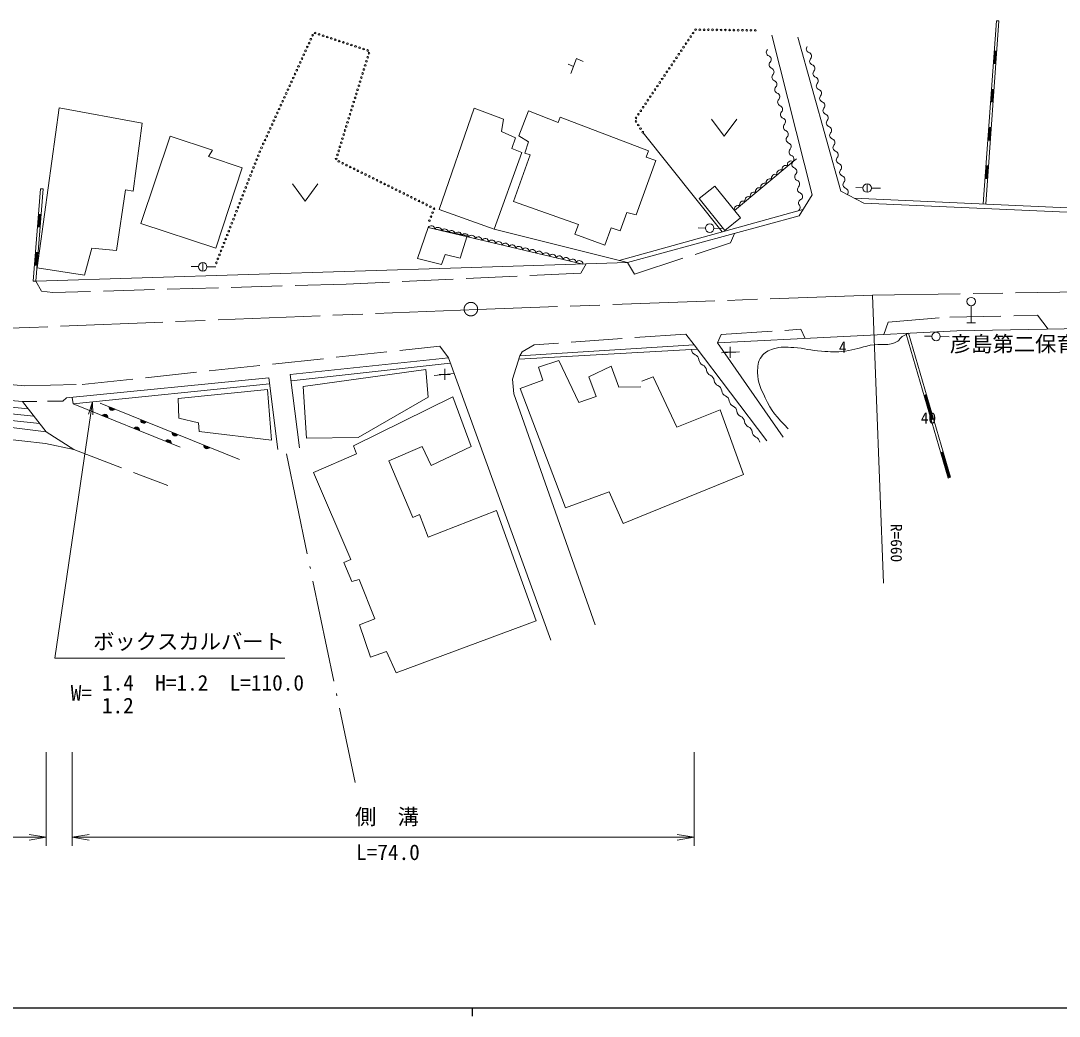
# Model space of a CAD drawing. Units: millimetres, scale not verified. Extents: x 40000 to 680000, y 20000 to 380000.
# Drawn here: x 215004 to 336900, y 204000 to 320804 of the extents above; entities that cross this region are included whole.
import ezdxf
from ezdxf.enums import TextEntityAlignment as Align

# ---------------------------------------------------------------- set-up
doc = ezdxf.new("R2010")
doc.units = ezdxf.units.MM
doc.header["$LTSCALE"] = 1000
for name, pattern in [('CHAIN', [18.5, 12, -1.5, 3.5, -1.5]), ('DASHED', [7.5, 6, -1.5]), ('LONG_DASHED_DOTTED', [15.25, 12, -1.5, 0.25, -1.5])]:
    doc.linetypes.add(name, pattern=pattern)
for name, color, linetype, lineweight in [('M-BMK', 2, 'CHAIN', 13), ('M-STR-HTXT', 7, 'Continuous', 13), ('M-TTL-BAND', 7, 'Continuous', 25), ('M-WORK', 1, 'Continuous', 13)]:
    doc.layers.add(name, color=color, linetype=linetype, lineweight=lineweight)
doc.styles.add('ＭＳ ゴシック', font='')
doc.styles.get('ＭＳ ゴシック').set_extended_font_data('MS Gothic')

# ---------------------------------------------------------------- blocks, each defined once
blk = doc.blocks.new('plus')
at = {"color": 0, "linetype": 'Continuous', "lineweight": -2}
for p, q in [((-1.25, 0), (1.25, 0)), ((0, -1.25), (0, 1.25))]:
    blk.add_line(p, q, dxfattribs=at)
blk = doc.blocks.new('open_arrow')
at = {"color": 0, "linetype": 'Continuous', "lineweight": -2}
blk.add_lwpolyline([(7.5, 1.25), (0, 0), (7.5, -1.25)], dxfattribs=at)

msp = doc.modelspace()

# ---------------------------------------------------------------- linework, layer by layer
at = {"layer": 'M-BMK'}
for p, q in [((343781, 289081), (314967, 288606)), ((314967, 288606), (268631, 286936)), ((268631, 286936), (216019, 284807)), ((216019, 284807), (168690, 283230))]:
    msp.add_line(p, q, dxfattribs=at)
msp.add_circle((267840, 286969), 792, dxfattribs=at)
at = {"layer": 'M-STR-HTXT'}
for p, q in [((314967, 288606), (316262, 254829)), ((218003, 235000), (218003, 224000)), ((221032, 235000), (221032, 224000)), ((294053, 235000), (294053, 224000)), ((173102, 225000), (218003, 225000)), ((221032, 225000), (294053, 225000))]:
    msp.add_line(p, q, dxfattribs=at)
msp.add_lwpolyline([(223437, 276081), (219000, 246000), (246000, 246000)], dxfattribs=at)
at = {"layer": 'M-TTL-BAND'}
for p, q in [((40000, 205000), (579000, 205000)), ((268000, 205000), (268000, 204000))]:
    msp.add_line(p, q, dxfattribs=at)
at = {"layer": 'M-WORK'}
for p, q in [((327972, 299316), (329528, 320804)), ((328271, 299294), (329827, 320782)), ((329528, 320804), (329827, 320782)), ((307915, 300382), (303166, 319134)), ((306236, 318894), (311267, 300810)), ((329223, 315768), (329331, 317264)), ((329571, 317247), (329272, 317269)), ((329283, 315764), (329391, 317260)), ((329343, 315759), (329451, 317256)), ((329403, 315755), (329511, 317251)), ((279579, 314628), (280235, 316387)), ((280235, 316387), (281033, 316011)), ((329163, 315772), (329463, 315751)), ((279887, 315453), (279250, 315706)), ((328898, 311280), (329007, 312776)), ((329246, 312759), (328947, 312780)), ((328958, 311276), (329066, 312772)), ((329018, 311271), (329126, 312767)), ((329078, 311267), (329186, 312763)), ((328838, 311284), (329138, 311263)), ((216911, 291828), (219515, 310579)), ((219515, 310579), (229260, 308785)), ((268206, 310544), (264125, 298653)), ((271677, 309278), (268206, 310544)), ((273483, 307308), (274609, 310239)), ((274609, 310239), (278080, 308856)), ((229260, 308785), (228204, 300799)), ((271443, 307824), (271677, 309278)), ((278080, 308856), (278315, 309512)), ((278315, 309512), (288682, 305525)), ((296067, 309254), (297567, 307254)), ((297567, 307254), (299067, 309254)), ((229084, 296999), (232532, 307272)), ((232532, 307272), (237492, 305619)), ((273084, 307050), (271443, 307824)), ((274586, 306580), (273483, 307308)), ((288069, 307638), (297354, 296024)), ((328573, 306792), (328682, 308288)), ((328921, 308270), (328622, 308292)), ((328633, 306787), (328741, 308283)), ((328693, 306783), (328801, 308279)), ((328753, 306779), (328861, 308275)), ((272639, 305830), (273084, 307050)), ((274163, 305267), (274586, 306580)), ((328513, 306796), (328813, 306774)), ((237492, 305619), (237035, 304880)), ((237035, 304880), (241011, 303543)), ((270563, 296366), (273835, 305361)), ((273835, 305361), (272639, 305830)), ((272850, 299591), (274797, 305079)), ((274797, 305079), (274163, 305267)), ((288682, 305525), (288400, 304798)), ((288400, 304798), (289549, 304399)), ((241011, 303543), (237915, 294114)), ((289549, 304399), (287227, 298020)), ((328248, 302303), (328357, 303799)), ((328596, 303782), (328297, 303804)), ((328308, 302299), (328417, 303795)), ((328368, 302295), (328476, 303791)), ((328428, 302290), (328536, 303786)), ((328189, 302308), (328488, 302286)), ((217317, 301098), (216473, 290262)), ((217616, 301074), (217317, 301098)), ((246883, 301655), (248383, 299655)), ((248383, 299655), (249883, 301655)), ((313881, 301198), (313007, 301225)), ((314351, 300674), (314351, 301674)), ((314847, 301168), (315905, 301152)), ((217616, 301074), (216772, 290238)), ((227290, 300975), (226234, 293833)), ((228204, 300799), (227290, 300975)), ((306367, 297920), (307915, 300382)), ((311267, 300810), (313976, 299403)), ((312818, 300005), (339835, 298776)), ((264125, 298653), (270563, 296366)), ((280473, 296894), (272850, 299591)), ((313976, 299403), (339799, 298277)), ((327972, 299316), (328271, 299294)), ((217144, 298102), (217027, 296607)), ((217383, 298083), (217084, 298107)), ((217204, 298097), (217087, 296602)), ((217263, 298093), (217147, 296597)), ((217323, 298088), (217207, 296593)), ((285236, 292676), (306820, 298640)), ((286149, 298301), (285375, 296167)), ((287227, 298020), (286149, 298301)), ((286208, 292431), (306367, 297920)), ((216967, 296611), (217266, 296588)), ((237915, 294114), (229084, 296999)), ((261592, 292918), (262823, 296542)), ((262823, 296542), (267397, 295557)), ((280997, 292262), (262823, 296542)), ((270563, 296366), (286208, 292431)), ((280050, 295768), (280473, 296894)), ((284319, 296519), (283569, 294478)), ((285375, 296167), (284319, 296519)), ((295399, 296484), (294525, 296510)), ((296365, 296453), (297423, 296438)), ((267397, 295557), (266588, 292953)), ((283569, 294478), (280050, 295768)), ((223349, 294114), (222470, 290948)), ((226234, 293833), (223349, 294114)), ((216794, 293616), (216678, 292120)), ((217033, 293597), (216734, 293620)), ((216854, 293611), (216737, 292115)), ((216914, 293606), (216797, 292111)), ((216974, 293602), (216857, 292106)), ((264406, 292215), (261592, 292918)), ((264828, 293376), (264406, 292215)), ((266588, 292953), (264828, 293376)), ((216618, 292125), (216917, 292102)), ((216772, 290238), (266718, 291798)), ((222470, 290948), (216911, 291828)), ((235890, 291963), (235016, 291990)), ((236360, 291439), (236360, 292439)), ((236856, 291932), (237914, 291917)), ((266718, 291798), (286208, 292431)), ((216772, 290238), (216473, 290262)), ((326568, 285348), (326568, 287348)), ((326068, 285348), (327068, 285348)), ((296792, 283007), (324867, 284414)), ((319203, 284130), (318915, 284046)), ((318915, 284046), (323867, 267154)), ((319203, 284130), (324155, 267238)), ((324867, 284414), (341590, 284719)), ((304485, 271936), (296792, 283007)), ((321968, 283782), (321094, 283808)), ((322934, 283751), (323992, 283736)), ((273456, 281086), (294448, 282261)), ((294053, 282783), (273577, 281481)), ((302567, 271525), (294053, 282783)), ((297268, 281848), (299384, 281973)), ((246642, 279291), (265203, 281242)), ((246737, 278544), (265419, 280647)), ((265203, 281242), (277223, 248129)), ((273577, 281481), (272733, 278737)), ((275794, 280144), (278151, 280953)), ((278151, 280953), (280508, 276028)), ((247733, 270707), (246642, 279291)), ((248137, 277910), (262562, 279880)), ((262562, 279880), (262843, 276644)), ((263527, 279188), (265866, 279417)), ((276286, 278631), (275794, 280144)), ((281669, 279018), (284308, 280285)), ((284308, 280285), (285222, 277822)), ((191450, 278076), (215210, 276129)), ((220382, 276550), (244117, 278895)), ((244202, 278223), (221156, 275846)), ((244117, 278895), (245173, 270498)), ((272733, 278737), (272874, 277013)), ((273612, 277646), (276286, 278631)), ((282549, 276731), (281669, 279018)), ((287896, 278526), (289233, 279018)), ((289233, 279018), (292012, 273108)), ((233469, 276479), (243977, 277535)), ((243977, 277535), (244422, 271577)), ((248559, 271824), (248137, 277910)), ((272874, 277013), (282417, 249914)), ((278960, 263644), (273612, 277646)), ((280508, 276028), (282549, 276731)), ((285222, 277822), (287791, 277857)), ((321313, 276933), (321025, 276849)), ((321082, 276866), (321926, 273987)), ((321140, 276882), (321984, 274004)), ((321197, 276899), (322041, 274020)), ((321255, 276916), (322099, 274037)), ((203873, 275694), (216557, 274406)), ((203954, 276490), (215874, 275279)), ((215210, 276129), (216898, 276129)), ((215210, 276129), (218003, 272558)), ((218161, 276159), (219928, 276159)), ((219928, 276159), (220382, 276550)), ((221156, 275846), (221032, 276614)), ((233707, 270765), (221156, 275846)), ((224312, 275951), (240673, 269335)), ((233563, 274157), (233469, 276479)), ((254048, 270944), (265728, 276679)), ((262843, 276644), (254611, 271894)), ((265728, 276679), (267874, 270839)), ((203731, 274409), (218003, 272558)), ((203797, 275005), (217241, 273532)), ((292012, 273108), (297114, 275148)), ((297114, 275148), (299858, 267549)), ((235862, 273618), (233563, 274157)), ((235955, 272609), (235862, 273618)), ((321869, 273970), (322157, 274054)), ((217891, 271183), (205976, 272536)), ((218003, 272558), (221224, 270494)), ((244422, 271577), (235955, 272609)), ((254611, 271894), (248559, 271824)), ((221224, 270494), (217891, 271183)), ((254399, 269994), (254048, 270944)), ((262139, 270839), (258199, 269150)), ((263195, 268622), (262139, 270839)), ((267874, 270839), (263195, 268622)), ((249368, 267813), (254399, 269994)), ((323282, 270216), (322994, 270131)), ((323052, 270148), (323895, 267269)), ((323109, 270165), (323953, 267286)), ((323167, 270182), (324011, 267303)), ((323224, 270199), (324068, 267320)), ((258199, 269150), (261014, 262536)), ((253731, 257610), (249368, 267813)), ((299858, 267549), (285715, 261815)), ((323838, 267253), (324126, 267337)), ((324155, 267238), (323867, 267154)), ((284061, 265544), (278960, 263644)), ((285715, 261815), (284061, 265544)), ((262843, 260214), (270864, 263345)), ((270864, 263345), (275508, 250398)), ((261014, 262536), (261823, 262888)), ((261823, 262888), (262843, 260214)), ((252922, 257223), (253731, 257610)), ((253872, 255007), (252922, 257223)), ((254716, 255253), (253872, 255007)), ((256581, 250644), (254716, 255253)), ((254751, 249941), (256581, 250644)), ((256053, 246141), (254751, 249941)), ((275508, 250398), (259079, 244312)), ((257953, 246810), (256053, 246141)), ((259079, 244312), (257953, 246810))]:
    msp.add_line(p, q, dxfattribs=at)
at = {"layer": 'M-WORK', "linetype": 'DASHED'}
msp.add_line((221224, 270494), (232276, 266274), dxfattribs=at)
at = {"layer": 'M-WORK', "linetype": 'LONG_DASHED_DOTTED'}
msp.add_line((246181, 269994), (254242, 231444), dxfattribs=at)
at = {"layer": 'M-WORK'}
msp.add_lwpolyline([(306050, 304603), (305654, 304290), (298791, 298539)], dxfattribs=at)
msp.add_lwpolyline([(294639, 299937), (296468, 301415), (299478, 297688), (297649, 296210)], close=True, dxfattribs=at)
at = {"layer": 'M-WORK', "linetype": 'DASHED'}
for points in [[(286208, 292431), (287027, 291065), (298320, 294759), (298765, 295850)], [(281361, 292274), (280754, 291196), (253195, 289906), (218764, 288921), (217451, 289085), (216772, 290238)], [(316303, 283985), (316835, 285439), (324059, 286033), (334363, 286252), (335614, 284610)], [(294053, 282783), (293077, 284042), (275272, 282791), (273844, 281947), (273577, 281481)], [(296792, 283007), (297215, 283995), (306566, 284600), (307095, 283523)], [(70357, 269284), (78706, 271902), (86516, 273221), (103298, 274857), (138075, 277654), (175649, 279870), (192008, 280187), (203090, 279026), (215492, 277970), (222194, 278129), (264201, 282614), (265203, 281242)]]:
    msp.add_lwpolyline(points, dxfattribs=at)
at = {"layer": 'M-WORK'}
for centre, radius in [((249549, 319368), 100), ((293923, 319367), 100), ((294212, 319764), 100), ((294712, 319758), 100), ((295212, 319752), 100), ((295712, 319746), 100), ((296212, 319740), 100), ((296712, 319734), 100), ((297212, 319728), 100), ((297712, 319722), 100), ((298212, 319716), 100), ((298712, 319710), 100), ((299212, 319704), 100), ((299711, 319697), 100), ((300211, 319691), 100), ((300711, 319685), 100), ((301211, 319679), 100), ((248847, 318187), 100), ((249054, 318643), 100), ((249261, 319098), 100), ((250023, 319211), 100), ((250498, 319054), 100), ((250973, 318897), 100), ((251448, 318740), 100), ((251922, 318583), 100), ((252397, 318426), 100), ((252872, 318270), 100), ((253346, 318113), 100), ((293085, 318123), 100), ((293365, 318537), 100), ((293644, 318952), 100), ((248433, 317277), 100), ((248640, 317732), 100), ((253821, 317956), 100), ((254296, 317799), 100), ((254771, 317642), 100), ((255245, 317485), 100), ((255720, 317328), 100), ((255873, 317005), 100), ((292248, 316878), 100), ((292527, 317293), 100), ((292806, 317708), 100), ((247813, 315911), 100), ((248020, 316367), 100), ((248226, 316822), 100), ((255577, 316050), 100), ((255725, 316527), 100), ((291410, 315634), 100), ((291689, 316049), 100), ((291968, 316464), 100), ((247192, 314546), 100), ((247399, 315001), 100), ((247606, 315456), 100), ((255133, 314617), 100), ((255281, 315095), 100), ((255429, 315572), 100), ((290851, 314805), 100), ((291131, 315219), 100), ((246571, 313180), 100), ((246778, 313636), 100), ((246985, 314091), 100), ((254689, 313184), 100), ((254837, 313662), 100), ((254985, 314139), 100), ((290014, 313560), 100), ((290293, 313975), 100), ((290572, 314390), 100), ((246157, 312270), 100), ((246364, 312725), 100), ((254393, 312229), 100), ((254541, 312707), 100), ((289176, 312316), 100), ((289455, 312731), 100), ((289734, 313146), 100), ((245537, 310904), 100), ((245744, 311360), 100), ((245951, 311815), 100), ((253949, 310796), 100), ((254097, 311274), 100), ((254245, 311751), 100), ((288338, 311072), 100), ((288617, 311487), 100), ((288897, 311902), 100), ((244916, 309539), 100), ((245123, 309994), 100), ((245330, 310449), 100), ((253653, 309841), 100), ((253801, 310319), 100), ((287500, 309828), 100), ((287779, 310243), 100), ((288059, 310657), 100), ((244502, 308628), 100), ((244709, 309084), 100), ((253208, 308408), 100), ((253356, 308886), 100), ((253504, 309364), 100), ((287219, 308994), 100), ((287221, 309413), 100), ((287485, 308570), 100), ((243882, 307263), 100), ((244088, 307718), 100), ((244295, 308173), 100), ((252912, 307453), 100), ((253060, 307931), 100), ((287750, 308146), 100), ((288016, 307723), 100), ((243261, 305897), 100), ((243468, 306353), 100), ((243675, 306808), 100), ((252468, 306020), 100), ((252616, 306498), 100), ((252764, 306976), 100), ((242874, 304976), 100), ((243056, 305441), 100), ((252172, 305065), 100), ((252320, 305543), 100), ((242328, 303578), 100), ((242510, 304044), 100), ((242692, 304510), 100), ((252024, 304588), 100), ((252339, 304309), 100), ((252788, 304087), 100), ((253236, 303865), 100), ((253684, 303644), 100), ((254132, 303422), 100), ((241964, 302647), 100), ((242146, 303113), 100), ((254580, 303200), 100), ((255028, 302978), 100), ((255477, 302757), 100), ((255925, 302535), 100), ((256373, 302313), 100), ((241418, 301250), 100), ((241600, 301716), 100), ((241782, 302181), 100), ((256821, 302092), 100), ((257269, 301870), 100), ((257717, 301648), 100), ((258165, 301426), 100), ((258614, 301205), 100), ((314351, 301174), 500), ((240873, 299853), 100), ((241055, 300318), 100), ((241236, 300784), 100), ((259062, 300983), 100), ((259510, 300761), 100), ((259958, 300540), 100), ((260406, 300318), 100), ((260854, 300096), 100), ((261303, 299874), 100), ((240509, 298921), 100), ((240691, 299387), 100), ((261751, 299653), 100), ((262199, 299431), 100), ((262647, 299209), 100), ((263095, 298987), 100), ((263515, 298755), 100), ((239963, 297524), 100), ((240145, 297990), 100), ((240327, 298456), 100), ((262979, 297354), 100), ((263158, 297821), 100), ((263336, 298288), 100), ((239417, 296127), 100), ((239599, 296593), 100), ((239781, 297058), 100), ((295869, 296460), 500), ((239053, 295196), 100), ((239235, 295661), 100), ((238507, 293799), 100), ((238689, 294264), 100), ((238871, 294730), 100), ((238143, 292867), 100), ((238325, 293333), 100), ((236360, 291939), 500), ((237961, 292401), 100), ((326568, 287848), 500), ((322438, 283758), 500)]:
    msp.add_circle(centre, radius, dxfattribs=at)
for centre, radius, start, end in [((302967, 317114), 452, 136.70075, 248.9907), ((307661, 317500), 452, 138.98349, 251.27344), ((307371, 316645), 452, 318.98349, 71.27344), ((302643, 316271), 452, 316.70075, 68.9907), ((303300, 315651), 452, 136.70075, 248.9907), ((308053, 316052), 452, 138.98349, 251.27344), ((302977, 314808), 452, 316.70075, 68.9907), ((303634, 314189), 452, 136.70075, 248.9907), ((307763, 315197), 452, 318.98349, 71.27344), ((308444, 314604), 452, 138.98349, 251.27344), ((303310, 313346), 452, 316.70075, 68.9907), ((308154, 313749), 452, 318.98349, 71.27344), ((308835, 313156), 452, 138.98349, 251.27344), ((303967, 312726), 452, 136.70075, 248.9907), ((303644, 311883), 452, 316.70075, 68.9907), ((308546, 312301), 452, 318.98349, 71.27344), ((304301, 311264), 452, 136.70075, 248.9907), ((303977, 310421), 452, 316.70075, 68.9907), ((309227, 311708), 452, 138.98349, 251.27344), ((308937, 310853), 452, 318.98349, 71.27344), ((304634, 309801), 452, 136.70075, 248.9907), ((309618, 310260), 452, 138.98349, 251.27344), ((309328, 309405), 452, 318.98349, 71.27344), ((304311, 308958), 452, 316.70075, 68.9907), ((304968, 308339), 452, 136.70075, 248.9907), ((310010, 308812), 452, 138.98349, 251.27344), ((304644, 307496), 452, 316.70075, 68.9907), ((305301, 306876), 452, 136.70075, 248.9907), ((309720, 307957), 452, 318.98349, 71.27344), ((310401, 307364), 452, 138.98349, 251.27344), ((304978, 306033), 452, 316.70075, 68.9907), ((310111, 306509), 452, 318.98349, 71.27344), ((310793, 305916), 452, 138.98349, 251.27344), ((305635, 305414), 452, 136.70075, 248.9907), ((305311, 304571), 452, 316.70075, 68.9907), ((310503, 305061), 452, 318.98349, 71.27344), ((311184, 304468), 452, 138.98349, 251.27344), ((304799, 303409), 426, 57.17991, 202.75695), ((305423, 303932), 426, 57.17991, 202.75695), ((305968, 303952), 452, 136.70075, 248.9907), ((305645, 303108), 452, 316.70075, 68.9907), ((310894, 303613), 452, 318.98349, 71.27344), ((303551, 302364), 426, 57.17991, 202.75695), ((304175, 302886), 426, 57.17991, 202.75695), ((306302, 302489), 452, 136.70075, 248.9907), ((311576, 303020), 452, 138.98349, 251.27344), ((311286, 302164), 452, 318.98349, 71.27344), ((301680, 300795), 426, 57.17991, 202.75695), ((302303, 301318), 426, 57.17991, 202.75695), ((302927, 301841), 426, 57.17991, 202.75695), ((305978, 301646), 452, 316.70075, 68.9907), ((306635, 301027), 452, 136.70075, 248.9907), ((311967, 301572), 452, 138.98349, 251.27344), ((311677, 300716), 452, 318.98349, 71.27344), ((300432, 299749), 426, 57.17991, 202.75695), ((301056, 300272), 426, 57.17991, 202.75695), ((306756, 299437), 452, 104.86137, 217.15131), ((306312, 300184), 452, 316.70075, 68.9907), ((299184, 298703), 426, 57.17991, 202.75695), ((299808, 299226), 426, 57.17991, 202.75695), ((306036, 298892), 452, 284.86137, 37.15131), ((263190, 296328), 425, 3.8099, 149.68607), ((263980, 296142), 425, 3.8099, 149.68607), ((264770, 295956), 425, 3.8099, 149.68607), ((265560, 295769), 425, 3.8099, 149.68607), ((266350, 295583), 425, 3.8099, 149.68607), ((267140, 295397), 425, 3.8099, 149.68607), ((267931, 295211), 425, 3.8099, 149.68607), ((268721, 295025), 425, 3.8099, 149.68607), ((269511, 294839), 425, 3.8099, 149.68607), ((270301, 294653), 425, 3.8099, 149.68607), ((271091, 294467), 425, 3.8099, 149.68607), ((271881, 294281), 425, 3.8099, 149.68607), ((272672, 294095), 425, 3.8099, 149.68607), ((273462, 293909), 425, 3.8099, 149.68607), ((274252, 293723), 425, 3.8099, 149.68607), ((275042, 293536), 425, 3.8099, 149.68607), ((275832, 293350), 425, 3.8099, 149.68607), ((276622, 293164), 425, 3.8099, 149.68607), ((277412, 292978), 425, 3.8099, 149.68607), ((278203, 292792), 425, 3.8099, 149.68607), ((278993, 292606), 425, 3.8099, 149.68607), ((279783, 292420), 425, 3.8099, 149.68607), ((280573, 292234), 425, 3.8099, 149.68607), ((294466, 282306), 753, 186.58153, 246.3072), ((293860, 280927), 753, 6.58153, 66.3072), ((295357, 281100), 753, 186.58153, 246.3072), ((294751, 279720), 753, 6.58153, 66.3072), ((296248, 279893), 753, 186.58153, 246.3072), ((295642, 278514), 753, 6.58153, 66.3072), ((297139, 278686), 753, 186.58153, 246.3072), ((296534, 277307), 753, 6.58153, 66.3072), ((298030, 277480), 753, 186.58153, 246.3072), ((297425, 276100), 753, 6.58153, 66.3072), ((225723, 275439), 354, 166.77762, 329.18279), ((225723, 275439), 283, 169.00165, 326.95876), ((298921, 276273), 753, 186.58153, 246.3072), ((298316, 274894), 753, 6.58153, 66.3072), ((224881, 274280), 354, 346.75898, 149.16416), ((224881, 274280), 283, 348.98302, 146.94012), ((224881, 274280), 212, 352.72934, 143.19379), ((224881, 274280), 142, 0.44107, 135.48206), ((224881, 274280), 100, 10.75874, 125.1644), ((225723, 275439), 212, 172.74798, 323.21243), ((225723, 275439), 142, 180.45971, 315.5007), ((225723, 275439), 100, 190.77737, 305.18304), ((299812, 275066), 753, 186.58153, 246.3072), ((299207, 273687), 753, 6.58153, 66.3072), ((228588, 272779), 354, 346.75898, 149.16416), ((228588, 272779), 283, 348.98302, 146.94012), ((229431, 273939), 354, 166.77762, 329.18279), ((229431, 273939), 283, 169.00165, 326.95876), ((229431, 273939), 212, 172.74798, 323.21243), ((229431, 273939), 142, 180.45971, 315.5007), ((229431, 273939), 100, 190.77737, 305.18304), ((300703, 273860), 753, 186.58153, 246.3072), ((300098, 272480), 753, 6.58153, 66.3072), ((228588, 272779), 212, 352.72934, 143.19379), ((228588, 272779), 142, 0.44107, 135.48206), ((228588, 272779), 100, 10.75874, 125.1644), ((233139, 272440), 354, 166.77762, 329.18279), ((233139, 272440), 283, 169.00165, 326.95876), ((233139, 272440), 212, 172.74798, 323.21243), ((233139, 272440), 142, 180.45971, 315.5007), ((233139, 272440), 100, 190.77737, 305.18304), ((301594, 272653), 753, 186.58153, 246.3072), ((300989, 271274), 753, 6.58153, 66.3072), ((232296, 271278), 354, 346.75898, 149.16416), ((232296, 271278), 283, 348.98302, 146.94012), ((232296, 271278), 212, 352.72934, 143.19379), ((232296, 271278), 142, 0.44107, 135.48206), ((232296, 271278), 100, 10.75874, 125.1644), ((236848, 270940), 354, 166.77762, 329.18279), ((236848, 270940), 283, 169.00165, 326.95876), ((236848, 270940), 212, 172.74798, 323.21243), ((236848, 270940), 142, 180.45971, 315.5007), ((236848, 270940), 100, 190.77737, 305.18304)]:
    msp.add_arc(centre, radius, start, end, dxfattribs=at)
msp.add_open_spline([(305086, 272920), (303731, 274382), (303103, 274938), (302389, 276556), (301899, 277667), (301483, 278320), (301498, 279534), (301507, 280279), (301507, 280784), (301943, 281387), (302328, 281918), (302726, 282102), (303351, 282302), (304243, 282587), (304807, 282503), (305743, 282466), (307018, 282415), (307705, 282091), (308980, 282020), (310068, 281960), (310688, 281913), (311771, 282044), (312947, 282186), (313565, 282490), (314726, 282724), (315980, 282977), (316896, 282512), (317963, 283217), (318114, 283317), (318138, 283441), (318268, 283568), (318570, 283868), (318765, 283923), (319203, 284130)], degree=3, knots=[0, 0, 0, 0, 1, 1, 1, 2, 2, 2, 3, 3, 3, 4, 4, 4, 5, 5, 5, 6, 6, 6, 7, 7, 7, 8, 8, 8, 9, 9, 9, 10, 10, 10, 11, 11, 11, 11], dxfattribs=at)

# ---------------------------------------------------------------- block references
at = {"layer": 'M-STR-HTXT'}
for p, xscale, yscale, rotation in [((223437, 276081), 200, 200, 261.6), ((218003, 225000), 267, 267, 180), ((294053, 225000), 267, 267, 180)]:
    msp.add_blockref('open_arrow', p, dxfattribs=dict(at, xscale=xscale, yscale=yscale, rotation=rotation))
at = {"layer": 'M-STR-HTXT', "xscale": 267, "yscale": 267}
msp.add_blockref('open_arrow', (221032, 225000), dxfattribs=at)
at = {"layer": 'M-WORK', "xscale": 520, "yscale": 520}
for p in [(298287, 281908), (264770, 279310)]:
    msp.add_blockref('plus', p, dxfattribs=at)

# ---------------------------------------------------------------- texts
at = {"layer": 'M-STR-HTXT', "style": 'ＭＳ ゴシック'}
msp.add_text('R=660', height=1320, rotation=270, dxfattribs=at).set_placement((316737, 261769), align=Align.BOTTOM_LEFT)
for s, p in [('ボックスカルバート', (223500, 246500)), ('1.4\u3000H=1.2\u3000L=110.0', (224545, 241663)), ('W=', (220872, 240472)), ('1.2', (224528, 238989)), ('側\u3000溝', (254242, 225945))]:
    msp.add_text(s, height=1833, dxfattribs=at).set_placement(p, align=Align.BOTTOM_LEFT)
msp.add_text('L=74.0', height=1833, dxfattribs=at).set_placement((258103, 221777), align=Align.BOTTOM_CENTER)
at = {"layer": 'M-WORK', "style": 'ＭＳ ゴシック'}
for s, height, p in [('彦島第二保育園前バス停', 1833, (324068, 281417)), ('4', 1320, (311038, 281460)), ('40', 1320, (320651, 273137))]:
    msp.add_text(s, height=height, dxfattribs=at).set_placement(p, align=Align.BOTTOM_LEFT)

doc.saveas('drawing.dxf')
